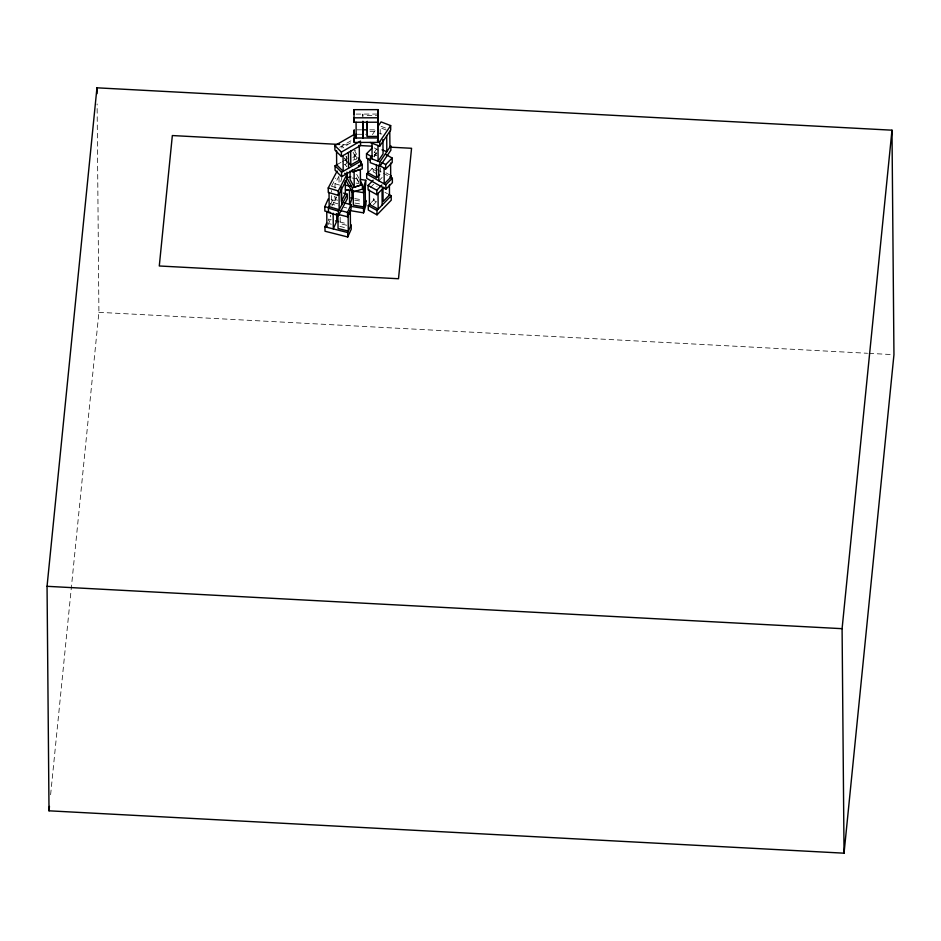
<?xml version="1.0" encoding="UTF-8"?>
<svg xmlns="http://www.w3.org/2000/svg" width="941" height="941" viewBox="0 0 941 941"><rect width="100%" height="100%" fill="white"/><g stroke="black" fill="none" stroke-linecap="round" stroke-linejoin="round"><path stroke-width="0.71" stroke-dasharray="4.71 3.53" d="M362.838 116.802L362.85 114.084L362.873 116.955M50.614 794.733L98.911 312.318L97.099 103.957M340.724 181.672L341.912 177.696M328.056 224.711L330.373 219.559L330.338 215.266M331.691 185.906L335.784 178.12M335.031 188.035L334.996 183.73L338.983 176.143M330.409 204.35L334.561 196.469M337.643 200.233L335.125 199.48L336.466 196.951M331.867 206.091L336.643 196.998M372.424 134.587L376.353 128.823M374.177 152.454L376.529 148.996M373.753 156.441L377.047 151.595M374.212 156.888L376.565 153.43M370.331 187.6L373.33 184.507L377.059 186.565M371.307 202.48L376.388 197.245M373.377 204.809L376.435 201.68M368.978 171.721L373.189 167.392L375.741 168.839M378.835 180.801L382.552 177.073M339.701 147.278L352.851 139.703M346.582 145.22L352.734 141.679M337.443 164.404L341.03 162.334M342.23 161.652L347.006 158.9M352.875 157.429L355.333 156.018L355.275 150.289M344.653 164.699L347.053 163.322M353.075 160.135L356.815 158.947L353.04 152.195M356.098 114.096L376.671 114.061M367.178 115.602L376.635 115.59M357.039 129.846L361.638 129.834M369.742 129.823L376.8 129.811M370.013 131.352L376.765 131.34M357.074 134.281L365.543 134.269M342.583 144.62L348.452 144.938M98.911 312.318L867.543 353.275M869.013 353.357L891.021 354.522M351.958 177.978L358.839 179.131M356.121 183.095L358.886 183.566M354.886 198.622L361.767 199.774M354.828 200.174L362.732 201.492M354.922 203.056L361.815 204.209M331.114 199.61L338.219 201.398M330.232 203.809L338.254 205.832M343.947 207.267L346.782 207.985M331.291 219.794L328.456 219.077L328.491 223.499L331.326 224.217M339.819 221.947L346.923 223.735M346.617 225.264L340.219 223.652L340.16 216.489M339.854 226.369L346.958 228.169M334.996 183.73L341.265 185.6M331.514 186.224L337.795 188.082M337.925 203.832L331.655 201.974L331.55 190.517M381.105 126.329L385.904 128.176M386.175 129.999L380.176 127.682L380.258 137.715M379.482 133.151L381.881 134.081M386.045 172.838L389.774 174.897M384.975 192.34L387.457 193.705M375.953 201.633L373.459 200.257L373.424 195.963M374.295 147.925L380.682 151.548M374.33 152.36L376.882 153.806M374.365 154.3L376.823 155.7M377.023 169.556L382.128 172.45M383.41 173.179L388.574 176.108M375.73 170.756L372.036 168.662L372.013 165.792M375.788 173.262L373.224 171.815L373.189 167.392M354.192 154.771L357.909 158.464M343.771 147.855L341.912 146.008L341.936 148.866M344.841 164.534L346.711 166.381M354.416 150.337L357.251 155.477M356.721 174.367L358.839 178.225M345.853 156.065L347.264 158.629M356.345 177.661L359.097 182.672M356.757 178.802L358.874 182.648M344.9 158.582L346.841 162.111L346.876 166.404M344.477 157.923L347.311 163.064M380.611 167.816L380.646 172.109M354.239 154.253L354.286 159.982M346.676 156.676L346.723 160.97M338.995 177.578L339.066 184.73M335.102 196.622L335.125 199.48"/><path stroke-width="1.41" d="M354.039 122.259L354.028 109.674L378.047 109.638L378.082 114.061L378.047 122.212L354.039 122.259L354.004 117.825L378.011 117.79M378.223 129.811L378.223 142.397L354.216 142.432L354.204 129.846L354.251 134.281M356.216 133.928L356.204 137.998L356.063 122.248M378.117 131.34L378.106 136.433L367.296 136.445L367.225 121.33M378.047 109.638L378.106 136.433M47.05 586.314L96.958 87.819L891.986 130.187L893.95 354.686L844.042 853.181L49.014 810.813L47.05 586.314L842.089 628.682L844.042 853.181M49.014 810.813L49.45 806.425M842.089 628.682L891.986 130.187M350.005 204.726L351.993 198.092L351.934 190.941M360.215 179.366L365.731 180.284L363.344 188.247L363.379 192.67L345.476 189.682L349.464 190.305L349.593 204.62M363.379 192.67L365.767 184.718L365.731 180.284M363.555 212.854L363.52 208.431L365.908 200.468L365.943 204.891L363.555 212.854L349.781 210.549M330.597 212.513L324.845 211.055L324.798 206.62L328.28 198.892M347.747 236.979L347.711 232.545L351.181 224.817L351.228 229.239L347.747 236.979L325.021 231.239L324.974 226.805L326.715 222.935M336.208 213.925L347.57 216.795L347.535 212.372L351.005 204.632L343.9 202.833M347.57 216.795L351.052 209.067L351.005 204.632M344.641 173.332L347.147 174.073L347.182 178.508L338.313 195.375L328.268 192.387L328.233 187.965L337.113 171.097M343.559 193.14L347.323 194.258L347.358 198.68L338.489 215.548L328.444 212.572L328.409 208.149L329.773 205.55M338.313 195.375L338.266 190.941L347.147 174.073M338.489 215.548L338.442 211.125L347.323 194.258M377.917 126.506L381.058 121.895L390.668 125.588L390.703 130.023L379.717 146.173L370.119 142.479M379.717 146.173L379.682 141.738L390.668 125.588M379.893 166.357L379.858 161.923L390.844 145.773L390.88 150.195L379.893 166.357L370.295 162.664L370.248 158.229L371.824 155.924M383.94 187.341L376.835 194.669L368.131 189.87L368.084 185.436L373.165 180.201M376.835 194.669L376.788 190.235L381.87 185.001M388.704 194.387L391.185 195.763L391.233 200.198L377.012 214.842L368.307 210.043L368.26 205.62L370.295 203.527M377.012 214.842L376.965 210.419L391.185 195.763M370.378 160.335L366.543 158.17L366.508 153.736L372.083 148.137M389.797 176.79L392.35 178.237L392.385 182.672L385.869 189.2L366.719 178.355L366.672 173.92L368.543 172.05M378.835 180.801L378.694 165.051L385.692 169.015L385.657 164.593L392.174 158.053L385.786 154.442M367.837 158.429L367.966 172.744L376.588 177.626L379.635 174.567M385.692 169.015L392.209 162.487L392.174 158.053M385.869 189.2L385.834 184.765L392.35 178.237M360.544 142.173L360.568 145.49L341.43 156.5L334.914 150.031L334.878 145.596L354.016 134.587M341.43 156.5L341.395 152.077L360.532 141.056M358.85 159.394L360.709 161.24L360.744 165.675L341.607 176.685L335.09 170.215L335.055 165.781L337.443 164.404M347.735 161.981L350.793 165.016L359.403 160.064L359.286 145.749M341.607 176.685L341.571 172.25L360.709 161.24M358.45 165.651L362.203 164.463L358.662 158.041M350.722 176.673L346.982 177.861L346.923 172.132M354.239 187.153L360.474 185.177L360.344 169.427L354.098 171.391L354.239 187.153L350.099 179.625L350.028 171.039M362.379 184.648L362.414 189.082L352.428 192.235L352.393 187.812L362.379 184.648L360.25 180.79M362.685 129.834L366.919 129.834M339.642 144.467L172.344 135.551L159.288 265.985L398.502 278.736L411.558 148.29L389.55 147.125M358.721 145.479L371.93 146.184M345.429 185.248L350.946 186.165M350.758 197.928L353.51 198.386M351.122 206.35L363.52 208.431M324.798 206.62L329.068 207.702M339.007 210.208L347.535 212.372M335.561 220.864L338.395 221.582M324.974 226.805L347.711 232.545M328.233 187.965L338.266 190.941M328.409 208.149L338.442 211.125M377.282 140.821L379.682 141.738M382.022 149.831L386.833 151.677L386.692 135.927M370.248 158.229L379.858 161.923M368.084 185.436L376.788 190.235M368.26 205.62L376.965 210.419M366.508 153.736L371.613 156.629M381.823 162.417L385.657 164.593M366.672 173.92L385.834 184.765M334.878 145.596L341.395 152.077M335.055 165.781L341.571 172.25M346.735 177.531L352.393 187.812M346.065 180.672L352.428 192.235M391.009 175.579L391.033 177.802M390.609 163.005L390.727 177.32L384.222 183.86L384.081 168.098M389.774 131.387L389.915 147.137M389.409 184.895L389.492 194.916L383.093 201.503L382.975 187.188M382.928 139.586L383.058 153.901L378.106 161.17L377.976 145.42M382.034 189.306L382.164 205.056M377.988 115.578L378.258 134.245M378.223 142.397L378.188 137.974L354.181 138.009L354.216 142.432M378.035 193.423L378.164 209.184L369.46 204.385L369.343 190.058M376.471 164.734L376.588 177.626M371.966 143.114L372.107 158.864M367.166 122.13L367.296 136.445M365.237 186.189L365.367 201.939M363.744 191.164L363.873 206.914L353.334 205.15L353.216 190.823M362.908 121.248L362.955 137.998L362.814 122.236M362.203 164.463L362.238 168.898L352.252 172.062L352.24 169.839M354.028 109.674L354.075 114.096M350.675 150.701L350.793 165.016M350.452 226.228L350.311 210.478L348.146 215.313L348.276 231.063L338.054 228.487L337.937 215.595M348.429 152.477L348.57 168.227M345.288 180.872L345.394 193.752L341.407 201.35L341.277 187.024M343.053 155.571L343.183 171.321L336.666 164.851L336.537 150.536M341.559 189.2L341.689 204.95M339.054 193.952L339.195 209.702L329.162 206.726L329.032 192.399M336.702 214.007L336.76 221.17L333.29 228.91L333.149 213.148M326.762 211.537L326.892 227.287M96.958 87.819L97.005 93.688"/></g></svg>
